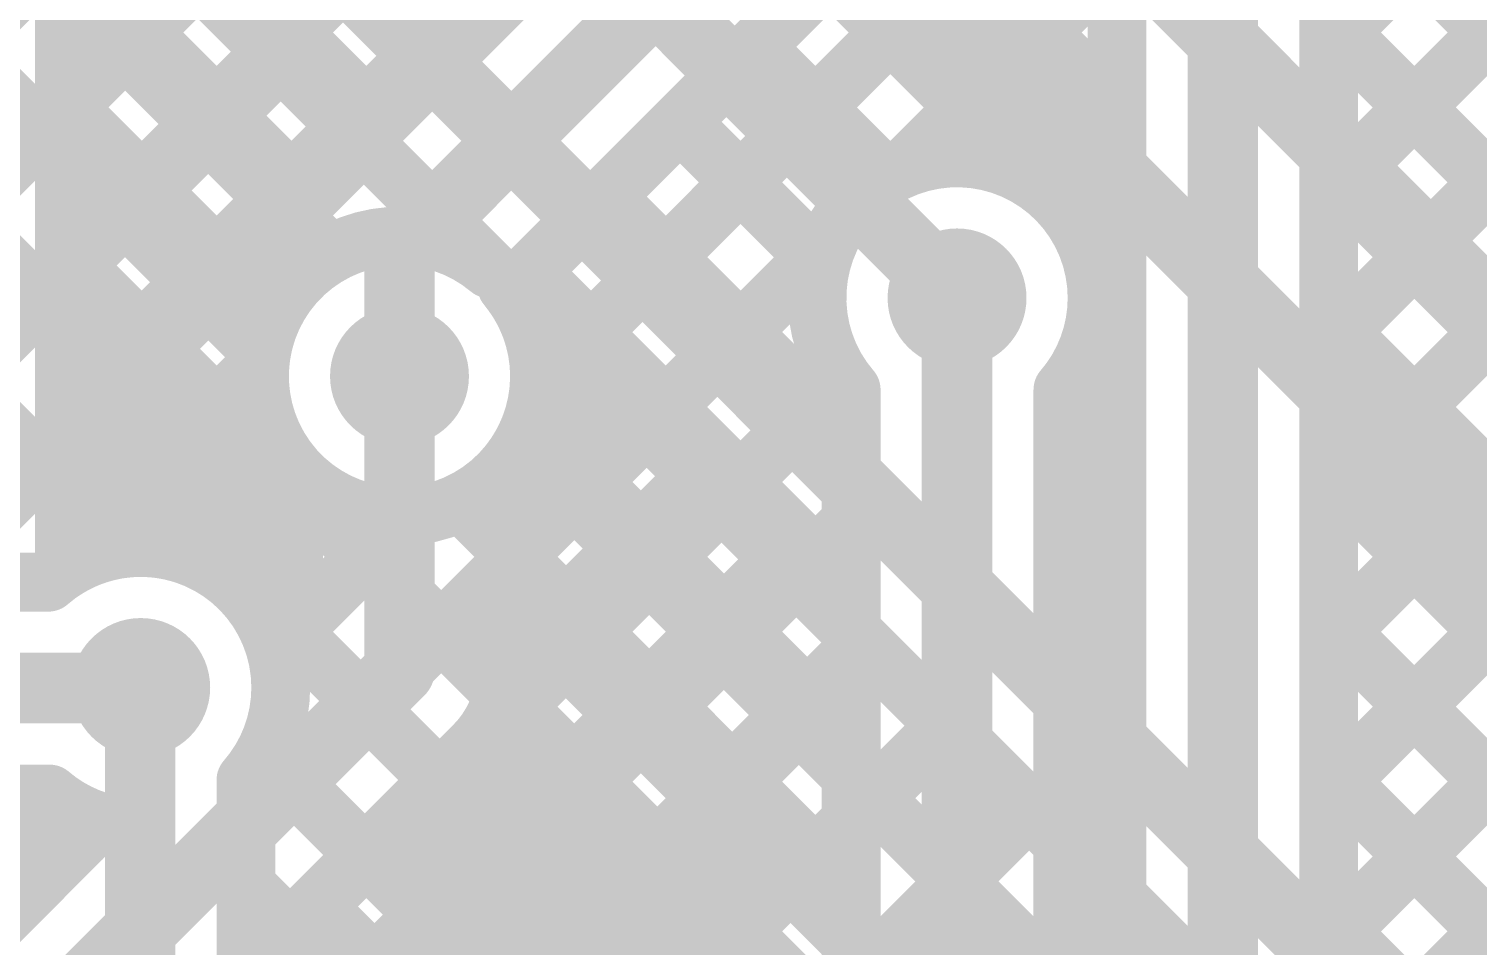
# Model space of a CAD drawing. Header units: millimetres. Extents: x -0.33 to 3.26, y -0.12 to 2.83.
# Drawn here: x 0.496 to 0.7424, y 1.3802 to 1.536 of the extents above; entities that cross this region are included whole.
import ezdxf

# ---------------------------------------------------------------- set-up
doc = ezdxf.new("R2010")
doc.units = ezdxf.units.MM
doc.header["$MEASUREMENT"] = 0
for name, color, linetype in [('BottomLayer', 5, 'Continuous'), ('TopLayer', 1, 'Continuous'), ('ViaHoleLayer', 16, 'Continuous')]:
    doc.layers.add(name, color=color, linetype=linetype)

msp = doc.modelspace()

# ---------------------------------------------------------------- hatches: boundary and pattern name
at = {"layer": 'BottomLayer'}
h = msp.add_hatch(color=5, dxfattribs=at)
edge = h.paths.add_edge_path()
edge.add_arc((0.6538, 1.4903), 0.01181, 0, 360)
h = msp.add_hatch(color=5, dxfattribs=at)
edge = h.paths.add_edge_path()
edge.add_arc((0.559, 1.477), 0.01181, 0, 360)
h = msp.add_hatch(color=5, dxfattribs=at)
edge = h.paths.add_edge_path()
edge.add_arc((0.515, 1.4241), 0.01181, 0, 360)
h = msp.add_hatch(color=5, dxfattribs=at)
edge = h.paths.add_edge_path()
edge.add_arc((0.573, 1.392), 0.01181, 0, 360)
h = msp.add_hatch(color=5, dxfattribs=at)
edge = h.paths.add_edge_path()
edge.add_arc((0.613, 1.392), 0.01181, 0, 360)
at = {"layer": 'TopLayer'}
h = msp.add_hatch(color=1, dxfattribs=at)
edge = h.paths.add_edge_path()
edge.add_arc((0.6538, 1.4903), 0.01181, 0, 360)
h = msp.add_hatch(color=1, dxfattribs=at)
edge = h.paths.add_edge_path()
edge.add_arc((0.559, 1.477), 0.01181, 0, 360)
h = msp.add_hatch(color=1, dxfattribs=at)
edge = h.paths.add_edge_path()
edge.add_arc((0.515, 1.4241), 0.01181, 0, 360)
h = msp.add_hatch(color=1, dxfattribs=at)
edge = h.paths.add_edge_path()
edge.add_arc((0.573, 1.392), 0.01181, 0, 360)
h = msp.add_hatch(color=1, dxfattribs=at)
edge = h.paths.add_edge_path()
edge.add_arc((0.613, 1.392), 0.01181, 0, 360)
at = {"layer": 'ViaHoleLayer'}
h = msp.add_hatch(color=16, dxfattribs=at)
edge = h.paths.add_edge_path()
edge.add_arc((0.6538, 1.4903), 0.00591, 0, 360)
h = msp.add_hatch(color=16, dxfattribs=at)
edge = h.paths.add_edge_path()
edge.add_arc((0.559, 1.477), 0.00591, 0, 360)
h = msp.add_hatch(color=16, dxfattribs=at)
edge = h.paths.add_edge_path()
edge.add_arc((0.515, 1.4241), 0.00591, 0, 360)
h = msp.add_hatch(color=16, dxfattribs=at)
edge = h.paths.add_edge_path()
edge.add_arc((0.573, 1.392), 0.00787, 0, 360)
h = msp.add_hatch(color=16, dxfattribs=at)
edge = h.paths.add_edge_path()
edge.add_arc((0.613, 1.392), 0.00787, 0, 360)

# ---------------------------------------------------------------- linework, layer by layer
at = {"layer": 'BottomLayer'}
for points, const_width in [([(0.363, 1.829), (0.86021, 1.33179)], 0.012), ([(0.39609, 1.748), (0.6538, 1.4903)], 0.012), ([(0.2715, 1.68857), (0.51232, 1.44776)], 0.01), ([(0.469, 1.626), (0.797, 1.298)], 0.012), ([(0.40864, 1.608), (0.53554, 1.4811)], 0.01), ([(0.43693, 1.608), (0.54723, 1.4977)], 0.01), ([(0.46154, 1.608), (0.5743, 1.49525)], 0.01), ([(0.38365, 1.60471), (0.541, 1.44736)], 0.01), ([(0.647, 1.586), (0.871, 1.362)], 0.012), ([(0.6974, 1.5846), (0.88, 1.402)], 0.012), ([(0.39348, 1.442), (0.51051, 1.55903)], 0.01), ([(0.42177, 1.442), (0.52465, 1.54489)], 0.01), ([(0.45005, 1.442), (0.5388, 1.53075)], 0.01), ([(0.47833, 1.442), (0.55294, 1.51661)], 0.01), ([(0.56473, 1.50011), (0.56708, 1.50246)], 0.01), ([(0.57725, 1.4923), (0.78254, 1.287)], 0.01), ([(0.559, 1.427), (0.559, 1.477)], 0.012), ([(0.577, 1.45581), (0.59537, 1.47418)], 0.01), ([(0.51238, 1.44776), (0.53589, 1.47127)], 0.01), ([(0.5797, 1.46523), (0.75793, 1.287)], 0.01), ([(0.541, 1.43446), (0.541, 1.46141)], 0.01), ([(0.577, 1.427), (0.577, 1.46141)], 0.01), ([(0.577, 1.42753), (0.60951, 1.46004)], 0.01), ([(0.53281, 1.4399), (0.541, 1.4481)], 0.01), ([(0.53162, 1.35387), (0.62365, 1.44589)], 0.01), ([(0.32535, 1.442), (0.4993, 1.442)], 0.01), ([(0.577, 1.43964), (0.72964, 1.287)], 0.01), ([(0.53773, 1.43119), (0.541, 1.43446)], 0.01), ([(0.53162, 1.32558), (0.63779, 1.43175)], 0.01), ([(0.50212, 1.37012), (0.559, 1.427)], 0.012), ([(0.201, 1.424), (0.5149, 1.424)], 0.012), ([(0.5149, 1.424), (0.515, 1.4241)], 0.012), ([(0.53162, 1.2973), (0.65193, 1.41761)], 0.01), ([(0.52012, 1.36267), (0.5717, 1.41425)], 0.01), ([(0.57285, 1.41551), (0.70136, 1.287)], 0.01), ([(0.201, 1.406), (0.49953, 1.406)], 0.01), ([(0.33579, 1.24289), (0.4989, 1.406)], 0.01), ([(0.49751, 1.406), (0.50502, 1.39848)], 0.01), ([(0.53162, 1.26901), (0.66608, 1.40347)], 0.01), ([(0.48942, 1.38287), (0.50791, 1.40137)], 0.01), ([(0.55877, 1.40131), (0.67343, 1.28664)], 0.01), ([(0.53184, 1.24095), (0.68022, 1.38933)], 0.01), ([(0.54462, 1.38717), (0.65717, 1.27462)], 0.01)]:
    msp.add_lwpolyline(points, dxfattribs=dict(at, const_width=const_width))
for points, const_width in [([(0.5363, 1.53075, 1), (0.5413, 1.53075, 1)], 0.005), ([(0.55044, 1.51661, 1), (0.55544, 1.51661, 1)], 0.005), ([(0.56458, 1.50246, 1), (0.56958, 1.50246, 1)], 0.005), ([(0.56223, 1.50011, 1), (0.56723, 1.50011, 1)], 0.005), ([(0.54473, 1.4977, 1), (0.54973, 1.4977, 1)], 0.005), ([(0.5718, 1.49525, 1), (0.5768, 1.49525, 1)], 0.005), ([(0.5718, 1.49525, 1), (0.5768, 1.49525, 1)], 0.005), ([(0.57475, 1.4923, 1), (0.57975, 1.4923, 1)], 0.005), ([(0.57475, 1.4923, 1), (0.57975, 1.4923, 1)], 0.005), ([(0.6508, 1.4903, 1), (0.6568, 1.4903, 1)], 0.006), ([(0.53304, 1.4811, 1), (0.53804, 1.4811, 1)], 0.005), ([(0.556, 1.477, 1), (0.562, 1.477, 1)], 0.006), ([(0.58031, 1.477, 1), (0.58531, 1.477, 1)], 0.005), ([(0.58031, 1.477, 1), (0.58531, 1.477, 1)], 0.005), ([(0.59287, 1.47418, 1), (0.59787, 1.47418, 1)], 0.005), ([(0.53339, 1.47127, 1), (0.53839, 1.47127, 1)], 0.005), ([(0.5772, 1.46523, 1), (0.5822, 1.46523, 1)], 0.005), ([(0.5385, 1.46141, 1), (0.5435, 1.46141, 1)], 0.005), ([(0.5385, 1.46141, 1), (0.5435, 1.46141, 1)], 0.005), ([(0.5745, 1.46141, 1), (0.5795, 1.46141, 1)], 0.005), ([(0.5745, 1.46141, 1), (0.5795, 1.46141, 1)], 0.005), ([(0.60701, 1.46004, 1), (0.61201, 1.46004, 1)], 0.005), ([(0.5745, 1.45581, 1), (0.5795, 1.45581, 1)], 0.005), ([(0.50982, 1.44776, 1), (0.51482, 1.44776, 1)], 0.005), ([(0.50988, 1.44776, 1), (0.51488, 1.44776, 1)], 0.005), ([(0.5385, 1.4481, 1), (0.5435, 1.4481, 1)], 0.005), ([(0.5385, 1.44736, 1), (0.5435, 1.44736, 1)], 0.005), ([(0.62115, 1.44589, 1), (0.62615, 1.44589, 1)], 0.005), ([(0.4968, 1.442, 1), (0.5018, 1.442, 1)], 0.005), ([(0.4968, 1.442, 1), (0.5018, 1.442, 1)], 0.005), ([(0.53031, 1.4399, 1), (0.53531, 1.4399, 1)], 0.005), ([(0.5745, 1.43964, 1), (0.5795, 1.43964, 1)], 0.005), ([(0.5385, 1.43446, 1), (0.5435, 1.43446, 1)], 0.005), ([(0.5385, 1.43446, 1), (0.5435, 1.43446, 1)], 0.005), ([(0.63529, 1.43175, 1), (0.64029, 1.43175, 1)], 0.005), ([(0.53523, 1.43119, 1), (0.54023, 1.43119, 1)], 0.005), ([(0.53523, 1.43119, 1), (0.54023, 1.43119, 1)], 0.005), ([(0.556, 1.427, 1), (0.562, 1.427, 1)], 0.006), ([(0.556, 1.427, 1), (0.562, 1.427, 1)], 0.006), ([(0.5745, 1.42753, 1), (0.5795, 1.42753, 1)], 0.005), ([(0.5745, 1.427, 1), (0.5795, 1.427, 1)], 0.005), ([(0.5745, 1.427, 1), (0.5795, 1.427, 1)], 0.005), ([(0.5745, 1.427, 1), (0.5795, 1.427, 1)], 0.005), ([(0.5119, 1.424, 1), (0.5179, 1.424, 1)], 0.006), ([(0.5119, 1.424, 1), (0.5179, 1.424, 1)], 0.006), ([(0.512, 1.4241, 1), (0.518, 1.4241, 1)], 0.006), ([(0.64943, 1.41761, 1), (0.65443, 1.41761, 1)], 0.005), ([(0.5692, 1.41425, 1), (0.5742, 1.41425, 1)], 0.005), ([(0.5692, 1.41425, 1), (0.5742, 1.41425, 1)], 0.005), ([(0.56923, 1.41427, 1), (0.57423, 1.41427, 1)], 0.005), ([(0.57035, 1.41551, 1), (0.57535, 1.41551, 1)], 0.005), ([(0.49501, 1.406, 1), (0.50001, 1.406, 1)], 0.005), ([(0.4964, 1.406, 1), (0.5014, 1.406, 1)], 0.005), ([(0.49703, 1.406, 1), (0.50203, 1.406, 1)], 0.005), ([(0.49703, 1.406, 1), (0.50203, 1.406, 1)], 0.005), ([(0.66358, 1.40347, 1), (0.66858, 1.40347, 1)], 0.005), ([(0.50541, 1.40137, 1), (0.51041, 1.40137, 1)], 0.005), ([(0.50541, 1.40137, 1), (0.51041, 1.40137, 1)], 0.005), ([(0.55627, 1.40131, 1), (0.56127, 1.40131, 1)], 0.005), ([(0.50252, 1.39848, 1), (0.50753, 1.39848, 1)], 0.005), ([(0.54212, 1.38717, 1), (0.54712, 1.38717, 1)], 0.005), ([(0.67772, 1.38933, 1), (0.68272, 1.38933, 1)], 0.005)]:
    msp.add_lwpolyline(points, format="xyb", close=True, dxfattribs=dict(at, const_width=const_width))
at = {"layer": 'BottomLayer', "const_width": 0.01}
for points in [[(0.541, 1.46141, -0.923275), (0.5743, 1.49525)], [(0.57725, 1.4923, -0.176196), (0.58281, 1.477)], [(0.58281, 1.477, -0.18034), (0.577, 1.46141)], [(0.4993, 1.442, -0.542544), (0.53773, 1.43119)], [(0.577, 1.427, -0.199396), (0.5717, 1.41425)], [(0.577, 1.427, -0.198912), (0.57173, 1.41427)], [(0.50791, 1.40137, -0.101619), (0.49953, 1.406)]]:
    msp.add_lwpolyline(points, format="xyb", dxfattribs=at)
at = {"layer": 'TopLayer'}
for points, const_width in [([(0.699, 1.24053), (0.699, 2.024)], 0.012), ([(0.681, 1.25611), (0.681, 2.00841)], 0.01), ([(0.717, 1.25611), (0.717, 2.00841)], 0.01), ([(0.502, 1.44405), (0.502, 1.87754)], 0.01), ([(0.717, 1.48267), (0.97967, 1.74534)], 0.01), ([(0.717, 1.45722), (0.97967, 1.71989)], 0.01), ([(0.502, 1.52223), (0.681, 1.70123)], 0.01), ([(0.717, 1.43176), (0.97967, 1.69443)], 0.01), ([(0.502, 1.49678), (0.681, 1.67578)], 0.01), ([(0.717, 1.40631), (0.97967, 1.66897)], 0.01), ([(0.717, 1.53359), (0.84347, 1.66005)], 0.01), ([(0.717, 1.50813), (0.86013, 1.65126)], 0.01), ([(0.717, 1.38085), (0.97967, 1.64352)], 0.01), ([(0.717, 1.35539), (0.97967, 1.61806)], 0.01), ([(0.502, 1.59949), (0.56852, 1.53297)], 0.01), ([(0.502, 1.47132), (0.62452, 1.59384)], 0.01), ([(0.5463, 1.51075), (0.62325, 1.58771)], 0.01), ([(0.559, 1.498), (0.647, 1.586)], 0.012), ([(0.502, 1.57403), (0.55579, 1.52024)], 0.01), ([(0.58278, 1.47573), (0.681, 1.57395)], 0.01), ([(0.57792, 1.49146), (0.64871, 1.56225)], 0.01), ([(0.717, 1.56268), (0.923, 1.35668)], 0.01), ([(0.64488, 1.55843), (0.681, 1.52231)], 0.01), ([(0.502, 1.54858), (0.54347, 1.50711)], 0.01), ([(0.64488, 1.51237), (0.681, 1.5485)], 0.01), ([(0.63216, 1.5457), (0.681, 1.49686)], 0.01), ([(0.717, 1.53722), (0.923, 1.33122)], 0.01), ([(0.61943, 1.53297), (0.64163, 1.51077)], 0.01), ([(0.502, 1.52312), (0.53763, 1.4875)], 0.01), ([(0.66763, 1.50968), (0.681, 1.52304)], 0.01), ([(0.6067, 1.52024), (0.63073, 1.49621)], 0.01), ([(0.717, 1.51177), (0.923, 1.30577)], 0.01), ([(0.59397, 1.50752), (0.6358, 1.46569)], 0.01), ([(0.5329, 1.4004), (0.63172, 1.49922)], 0.01), ([(0.541, 1.49259), (0.541, 1.498)], 0.01), ([(0.559, 1.477), (0.559, 1.498)], 0.012), ([(0.502, 1.49767), (0.6358, 1.36387)], 0.01), ([(0.67733, 1.49392), (0.681, 1.49759)], 0.01), ([(0.58124, 1.49479), (0.6358, 1.44024)], 0.01), ([(0.6538, 1.08967), (0.6538, 1.4903)], 0.012), ([(0.717, 1.48631), (0.923, 1.28031)], 0.01), ([(0.502, 1.44586), (0.53529, 1.47915)], 0.01), ([(0.5329, 1.37494), (0.63442, 1.47646)], 0.01), ([(0.67427, 1.47813), (0.681, 1.4714)], 0.01), ([(0.6358, 1.09713), (0.6358, 1.47471)], 0.01), ([(0.6718, 1.08967), (0.6718, 1.47471)], 0.01), ([(0.502, 1.47221), (0.6358, 1.33841)], 0.01), ([(0.6718, 1.46293), (0.681, 1.47213)], 0.01), ([(0.58147, 1.46911), (0.6358, 1.41478)], 0.01), ([(0.52652, 1.44493), (0.54196, 1.46037)], 0.01), ([(0.717, 1.46086), (0.923, 1.25486)], 0.01), ([(0.5695, 1.45563), (0.6358, 1.38932)], 0.01), ([(0.6718, 1.45515), (0.681, 1.44595)], 0.01), ([(0.5329, 1.34949), (0.6358, 1.45238)], 0.01), ([(0.53785, 1.4308), (0.56027, 1.45322)], 0.01), ([(0.6718, 1.43747), (0.681, 1.44667)], 0.01), ([(0.717, 1.4354), (0.923, 1.2294)], 0.01), ([(0.6718, 1.42969), (0.681, 1.42049)], 0.01), ([(0.5329, 1.32403), (0.6358, 1.42693)], 0.01), ([(0.5149, 1.422), (0.515, 1.4221)], 0.012), ([(0.5149, 1.043), (0.5149, 1.422)], 0.012), ([(0.6718, 1.41202), (0.681, 1.42122)], 0.01), ([(0.53596, 1.4128), (0.6358, 1.31296)], 0.01), ([(0.717, 1.40995), (0.923, 1.20395)], 0.01), ([(0.5329, 1.05859), (0.5329, 1.4084)], 0.01), ([(0.6718, 1.40424), (0.681, 1.39503)], 0.01), ([(0.5329, 1.29858), (0.6358, 1.40147)], 0.01), ([(0.6718, 1.38656), (0.681, 1.39576)], 0.01), ([(0.5329, 1.3904), (0.6358, 1.2875)], 0.01), ([(0.717, 1.38449), (1.27243, 0.82906)], 0.01), ([(0.6718, 1.37878), (0.681, 1.36958)], 0.01), ([(0.5329, 1.27312), (0.6358, 1.37602)], 0.01)]:
    msp.add_lwpolyline(points, dxfattribs=dict(at, const_width=const_width))
for points, const_width in [([(0.7145, 1.53722, 1), (0.7195, 1.53722, 1)], 0.005), ([(0.56602, 1.53297, 1), (0.57102, 1.53297, 1)], 0.005), ([(0.61693, 1.53297, 1), (0.62193, 1.53297, 1)], 0.005), ([(0.7145, 1.53359, 1), (0.7195, 1.53359, 1)], 0.005), ([(0.4995, 1.52312, 1), (0.5045, 1.52312, 1)], 0.005), ([(0.6785, 1.52304, 1), (0.6835, 1.52304, 1)], 0.005), ([(0.4995, 1.52223, 1), (0.5045, 1.52223, 1)], 0.005), ([(0.55329, 1.52024, 1), (0.55829, 1.52024, 1)], 0.005), ([(0.6042, 1.52024, 1), (0.6092, 1.52024, 1)], 0.005), ([(0.6785, 1.52231, 1), (0.6835, 1.52231, 1)], 0.005), ([(0.54377, 1.51073, 1), (0.54877, 1.51073, 1)], 0.005), ([(0.5438, 1.51075, 1), (0.5488, 1.51075, 1)], 0.005), ([(0.5438, 1.51075, 1), (0.5488, 1.51075, 1)], 0.005), ([(0.63913, 1.51077, 1), (0.64413, 1.51077, 1)], 0.005), ([(0.64238, 1.51237, 1), (0.64738, 1.51237, 1)], 0.005), ([(0.7145, 1.51177, 1), (0.7195, 1.51177, 1)], 0.005), ([(0.66513, 1.50968, 1), (0.67013, 1.50968, 1)], 0.005), ([(0.7145, 1.50813, 1), (0.7195, 1.50813, 1)], 0.005), ([(0.54097, 1.50711, 1), (0.54597, 1.50711, 1)], 0.005), ([(0.59147, 1.50752, 1), (0.59647, 1.50752, 1)], 0.005), ([(0.5385, 1.498, 1), (0.5435, 1.498, 1)], 0.005), ([(0.5385, 1.498, 1), (0.5435, 1.498, 1)], 0.005), ([(0.5385, 1.498, 1), (0.5435, 1.498, 1)], 0.005), ([(0.556, 1.498, 1), (0.562, 1.498, 1)], 0.006), ([(0.556, 1.498, 1), (0.562, 1.498, 1)], 0.006), ([(0.62922, 1.49922, 1), (0.63422, 1.49922, 1)], 0.005), ([(0.4995, 1.49767, 1), (0.5045, 1.49767, 1)], 0.005), ([(0.4995, 1.49678, 1), (0.5045, 1.49678, 1)], 0.005), ([(0.62823, 1.49621, 1), (0.63323, 1.49621, 1)], 0.005), ([(0.6785, 1.49759, 1), (0.6835, 1.49759, 1)], 0.005), ([(0.6785, 1.49686, 1), (0.6835, 1.49686, 1)], 0.005), ([(0.57874, 1.49479, 1), (0.58374, 1.49479, 1)], 0.005), ([(0.67483, 1.49392, 1), (0.67983, 1.49392, 1)], 0.005), ([(0.5385, 1.49259, 1), (0.5435, 1.49259, 1)], 0.005), ([(0.5385, 1.49259, 1), (0.5435, 1.49259, 1)], 0.005), ([(0.57542, 1.49146, 1), (0.58042, 1.49146, 1)], 0.005), ([(0.57542, 1.49146, 1), (0.58042, 1.49146, 1)], 0.005), ([(0.6508, 1.4903, 1), (0.6568, 1.4903, 1)], 0.006), ([(0.67511, 1.4903, 1), (0.68011, 1.4903, 1)], 0.005), ([(0.67511, 1.4903, 1), (0.68011, 1.4903, 1)], 0.005), ([(0.53513, 1.4875, 1), (0.54013, 1.4875, 1)], 0.005), ([(0.7145, 1.48631, 1), (0.7195, 1.48631, 1)], 0.005), ([(0.7145, 1.48267, 1), (0.7195, 1.48267, 1)], 0.005), ([(0.53279, 1.47915, 1), (0.53779, 1.47915, 1)], 0.005), ([(0.556, 1.477, 1), (0.562, 1.477, 1)], 0.006), ([(0.58031, 1.477, 1), (0.58531, 1.477, 1)], 0.005), ([(0.58031, 1.477, 1), (0.58531, 1.477, 1)], 0.005), ([(0.63192, 1.47646, 1), (0.63692, 1.47646, 1)], 0.005), ([(0.67177, 1.47813, 1), (0.67677, 1.47813, 1)], 0.005), ([(0.58028, 1.47573, 1), (0.58528, 1.47573, 1)], 0.005), ([(0.6333, 1.47471, 1), (0.6383, 1.47471, 1)], 0.005), ([(0.6333, 1.47471, 1), (0.6383, 1.47471, 1)], 0.005), ([(0.6693, 1.47471, 1), (0.6743, 1.47471, 1)], 0.005), ([(0.6693, 1.47471, 1), (0.6743, 1.47471, 1)], 0.005), ([(0.4995, 1.47221, 1), (0.5045, 1.47221, 1)], 0.005), ([(0.4995, 1.47132, 1), (0.5045, 1.47132, 1)], 0.005), ([(0.6785, 1.47213, 1), (0.6835, 1.47213, 1)], 0.005), ([(0.6785, 1.4714, 1), (0.6835, 1.4714, 1)], 0.005), ([(0.57897, 1.46911, 1), (0.58397, 1.46911, 1)], 0.005), ([(0.6333, 1.46569, 1), (0.6383, 1.46569, 1)], 0.005), ([(0.6693, 1.46293, 1), (0.6743, 1.46293, 1)], 0.005), ([(0.53946, 1.46037, 1), (0.54446, 1.46037, 1)], 0.005), ([(0.7145, 1.46086, 1), (0.7195, 1.46086, 1)], 0.005), ([(0.7145, 1.45722, 1), (0.7195, 1.45722, 1)], 0.005), ([(0.567, 1.45563, 1), (0.572, 1.45563, 1)], 0.005), ([(0.6693, 1.45515, 1), (0.6743, 1.45515, 1)], 0.005), ([(0.55777, 1.45322, 1), (0.56277, 1.45322, 1)], 0.005), ([(0.6333, 1.45238, 1), (0.6383, 1.45238, 1)], 0.005), ([(0.6785, 1.44667, 1), (0.6835, 1.44667, 1)], 0.005), ([(0.4995, 1.44586, 1), (0.5045, 1.44586, 1)], 0.005), ([(0.4995, 1.44405, 1), (0.5045, 1.44405, 1)], 0.005), ([(0.4995, 1.44405, 1), (0.5045, 1.44405, 1)], 0.005), ([(0.52402, 1.44493, 1), (0.52902, 1.44493, 1)], 0.005), ([(0.6785, 1.44595, 1), (0.6835, 1.44595, 1)], 0.005), ([(0.6333, 1.44024, 1), (0.6383, 1.44024, 1)], 0.005), ([(0.6693, 1.43747, 1), (0.6743, 1.43747, 1)], 0.005), ([(0.7145, 1.4354, 1), (0.7195, 1.4354, 1)], 0.005), ([(0.7145, 1.43176, 1), (0.7195, 1.43176, 1)], 0.005), ([(0.53535, 1.4308, 1), (0.54035, 1.4308, 1)], 0.005), ([(0.6693, 1.42969, 1), (0.6743, 1.42969, 1)], 0.005), ([(0.6333, 1.42693, 1), (0.6383, 1.42693, 1)], 0.005), ([(0.53631, 1.4241, 1), (0.54131, 1.4241, 1)], 0.005), ([(0.53631, 1.4241, 1), (0.54131, 1.4241, 1)], 0.005), ([(0.5119, 1.422, 1), (0.5179, 1.422, 1)], 0.006), ([(0.5119, 1.422, 1), (0.5179, 1.422, 1)], 0.006), ([(0.512, 1.4221, 1), (0.518, 1.4221, 1)], 0.006), ([(0.6785, 1.42122, 1), (0.6835, 1.42122, 1)], 0.005), ([(0.6785, 1.42049, 1), (0.6835, 1.42049, 1)], 0.005), ([(0.6333, 1.41478, 1), (0.6383, 1.41478, 1)], 0.005), ([(0.53346, 1.4128, 1), (0.53846, 1.4128, 1)], 0.005), ([(0.6693, 1.41202, 1), (0.6743, 1.41202, 1)], 0.005), ([(0.7145, 1.40995, 1), (0.7195, 1.40995, 1)], 0.005), ([(0.5304, 1.4084, 1), (0.5354, 1.4084, 1)], 0.005), ([(0.5304, 1.4084, 1), (0.5354, 1.4084, 1)], 0.005), ([(0.7145, 1.40631, 1), (0.7195, 1.40631, 1)], 0.005), ([(0.6693, 1.40424, 1), (0.6743, 1.40424, 1)], 0.005), ([(0.5304, 1.4004, 1), (0.5354, 1.4004, 1)], 0.005), ([(0.6333, 1.40147, 1), (0.6383, 1.40147, 1)], 0.005), ([(0.6785, 1.39576, 1), (0.6835, 1.39576, 1)], 0.005), ([(0.6785, 1.39503, 1), (0.6835, 1.39503, 1)], 0.005), ([(0.5304, 1.3904, 1), (0.5354, 1.3904, 1)], 0.005), ([(0.6333, 1.38932, 1), (0.6383, 1.38932, 1)], 0.005), ([(0.6693, 1.38656, 1), (0.6743, 1.38656, 1)], 0.005), ([(0.7145, 1.38449, 1), (0.7195, 1.38449, 1)], 0.005), ([(0.7145, 1.38085, 1), (0.7195, 1.38085, 1)], 0.005), ([(0.6693, 1.37878, 1), (0.6743, 1.37878, 1)], 0.005), ([(0.6333, 1.37602, 1), (0.6383, 1.37602, 1)], 0.005)]:
    msp.add_lwpolyline(points, format="xyb", close=True, dxfattribs=dict(at, const_width=const_width))
at = {"layer": 'TopLayer', "const_width": 0.01}
for points in [[(0.6358, 1.47471, -1.440035), (0.67761, 1.4903)], [(0.541, 1.498, -0.199396), (0.5463, 1.51075)], [(0.541, 1.498, -0.198912), (0.54627, 1.51073)], [(0.58281, 1.477, -1.440035), (0.541, 1.49259)], [(0.57792, 1.49146, -0.164635), (0.58281, 1.477)], [(0.67761, 1.4903, -0.18034), (0.6718, 1.47471)], [(0.502, 1.44405, -0.595474), (0.53881, 1.4241)], [(0.53881, 1.4241, -0.181951), (0.5329, 1.4084)]]:
    msp.add_lwpolyline(points, format="xyb", dxfattribs=at)

doc.saveas('drawing.dxf')
